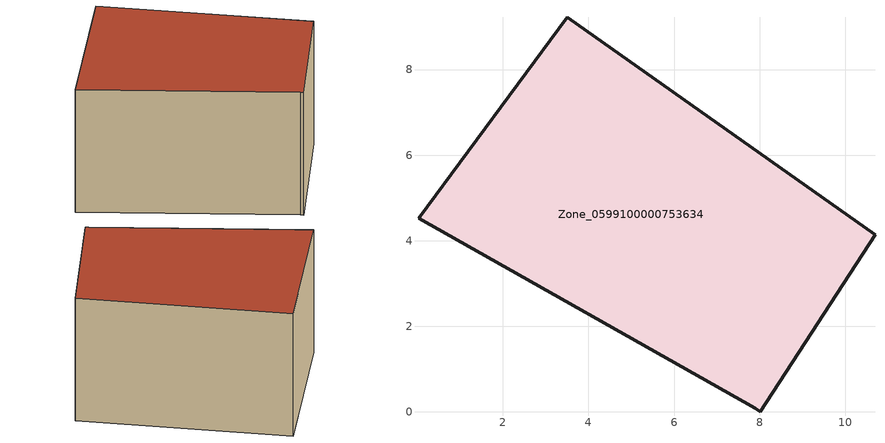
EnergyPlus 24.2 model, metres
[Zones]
Zone_0599100000753634
 floor ground (C_G): 3.5,9.23 10.7,4.14 8.01,0 7.9,0.08 0.03,4.53 z0.66
 wall outside (C_F): 8.01,0 10.7,4.14 3.5,9.23 0.03,4.53 7.9,0.08 8.01,0 z0.66:6.69
 roof outside (C_R): 10.7,4.14 3.5,9.23 0.03,4.53 7.9,0.08 8.01,0 z6.69
[BUILDING]
Pand.0599100000753634: North Axis=0; Terrain=City; Loads Convergence Tolerance Value=0.04; Temperature Convergence Tolerance Value=0.4; Solar Distribution=FullExterior; Maximum Number of Warmup Days=25; Minimum Number of Warmup Days=1
[Site:Location]
Rotterdam.The.Hague.AP_ZH_NLD Design_Conditions: Latitude=51.96; Longitude=4.45; Time Zone=1; Elevation=-4.5
[SITE:GROUNDTEMPERATURE:BUILDINGSURFACE]
18, 18, 18, 18, 18, 18, 18, 18, 18, 18, 18, 18
[MATERIAL] Thermal Absorptance=0.9; Solar Absorptance=0.7; Visible Absorptance=0.7
Name | Roughness | Thickness | Conductivity | Density | Specific Heat
G.TI.2006-2014 | MediumSmooth | 0.15 | 0.06 | 540 | 1210
F.TI.2006-2014 | Rough | 0.3 | 0.12 | 1920 | 840
R.TI.2006-2014 | MediumRough | 0.2 | 0.08 | 1500 | 1000
[CONSTRUCTION]
C_G: G.TI.2006-2014
C_F: F.TI.2006-2014
C_R: R.TI.2006-2014
[ZONE]
Zone_0599100000753634: Type=1; Multiplier=1; Ceiling Height=Autocalculate; Volume=Autocalculate; Floor Area=autocalculate; Part of Total Floor Area=Yes
[ZONEINFILTRATION:DESIGNFLOWRATE]
Infil_Zone_0599100000753634: Zone or ZoneList or Space or SpaceList=Zone_0599100000753634; Schedule=AlwaysOn; Design Flow Rate Calculation Method=Flow/Area; Flow Rate per Floor Area=0.0015; Constant Term Coefficient=1; Temperature Term Coefficient=0; Velocity Term Coefficient=0; Velocity Squared Term Coefficient=0
[HVACTEMPLATE:ZONE:IDEALLOADSAIRSYSTEM]
Zone_0599100000753634: Maximum Heating Supply Air Temperature=50; Minimum Cooling Supply Air Temperature=13; Maximum Heating Supply Air Humidity Ratio=0.0156; Minimum Cooling Supply Air Humidity Ratio=0.0077; Heating Limit=NoLimit; Cooling Limit=NoLimit; Dehumidification Control Type=ConstantSensibleHeatRatio; Cooling Sensible Heat Ratio=0.7; Dehumidification Setpoint=60; Humidification Control Type=None; Humidification Setpoint=30; Outdoor Air Method=None; Outdoor Air Flow Rate per Person=0.00944; Outdoor Air Flow Rate per Zone Floor Area=0; Outdoor Air Flow Rate per Zone=0; Demand Controlled Ventilation Type=None; Outdoor Air Economizer Type=NoEconomizer; Heat Recovery Type=None; Sensible Heat Recovery Effectiveness=0.7; Latent Heat Recovery Effectiveness=0.65
[ZONECONTROL:THERMOSTAT]
ThermostatControl_Zone_0599100000753634: Zone or ZoneList=Zone_0599100000753634; Control Type Schedule=DualSetpointControlType; Control 1=Thermostat_Zone_0599100000753634; Temperature Difference Between Cutout And Setpoint=0
[THERMOSTATSETPOINT:DUALSETPOINT]
Thermostat_Zone_0599100000753634: Heating Setpoint Temperature Schedule=HeatingSetpoint_Zone_0599100000753634; Cooling Setpoint Temperature Schedule=CoolingSetpoint_Zone_0599100000753634
[SCHEDULE:COMPACT]
HeatingSetpoint_Zone_0599100000753634: Through: 12/31, For: AllDays, Until: 24:00, 21
CoolingSetpoint_Zone_0599100000753634: Through: 12/31, For: AllDays, Until: 24:00, 24
DualSetpointControlType: Through: 12/31, For: AllDays, Until: 24:00, 4
AlwaysOn: Through: 12/31, For: AllDays, Until: 24:00, 1
